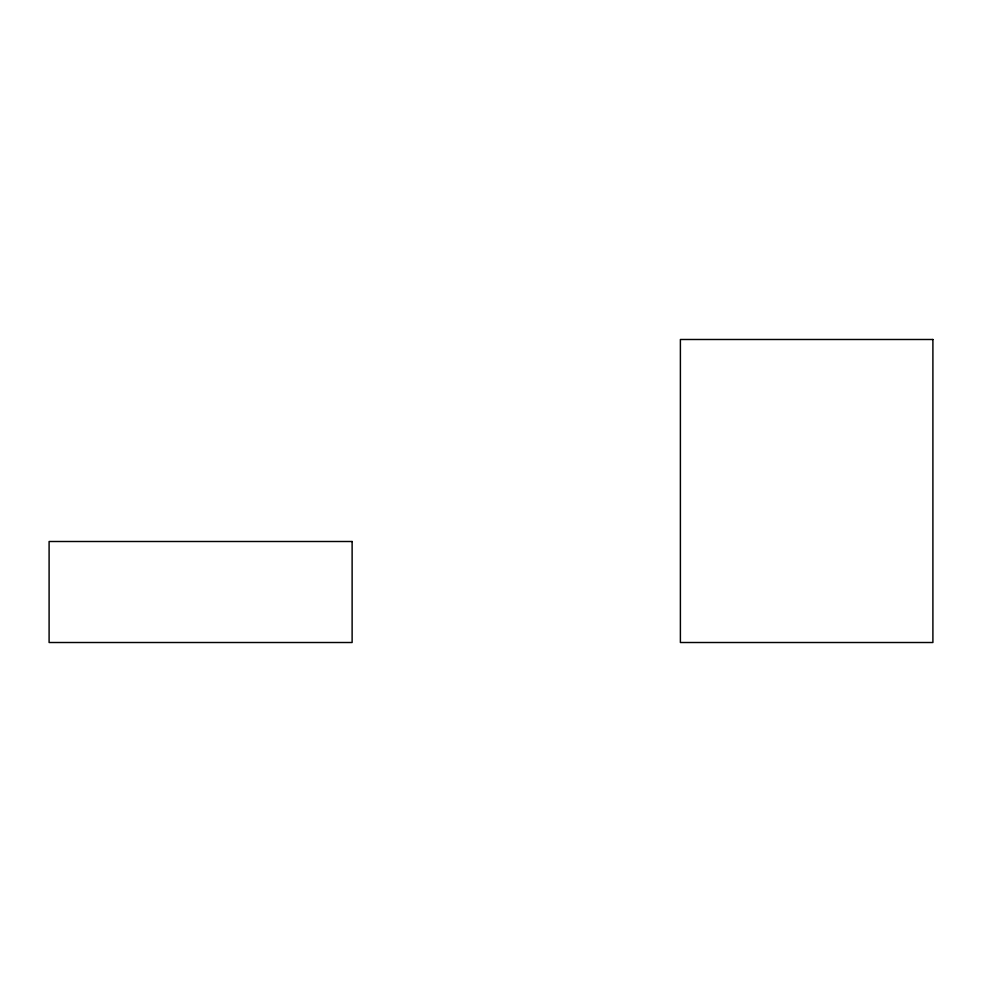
<?xml version="1.0" encoding="UTF-8"?>
<svg xmlns="http://www.w3.org/2000/svg" width="982" height="982" viewBox="0 0 982 982"><rect width="100%" height="100%" fill="white"/><g stroke="black" fill="none" stroke-linecap="round" stroke-linejoin="round"><path stroke-width="1.47" d="M932.9 339.49L680.391 339.49L680.391 642.51L932.9 642.51L932.9 339.49M352.121 541.499L49.1 541.499L49.1 642.51L352.121 642.51L352.121 541.499"/></g></svg>
